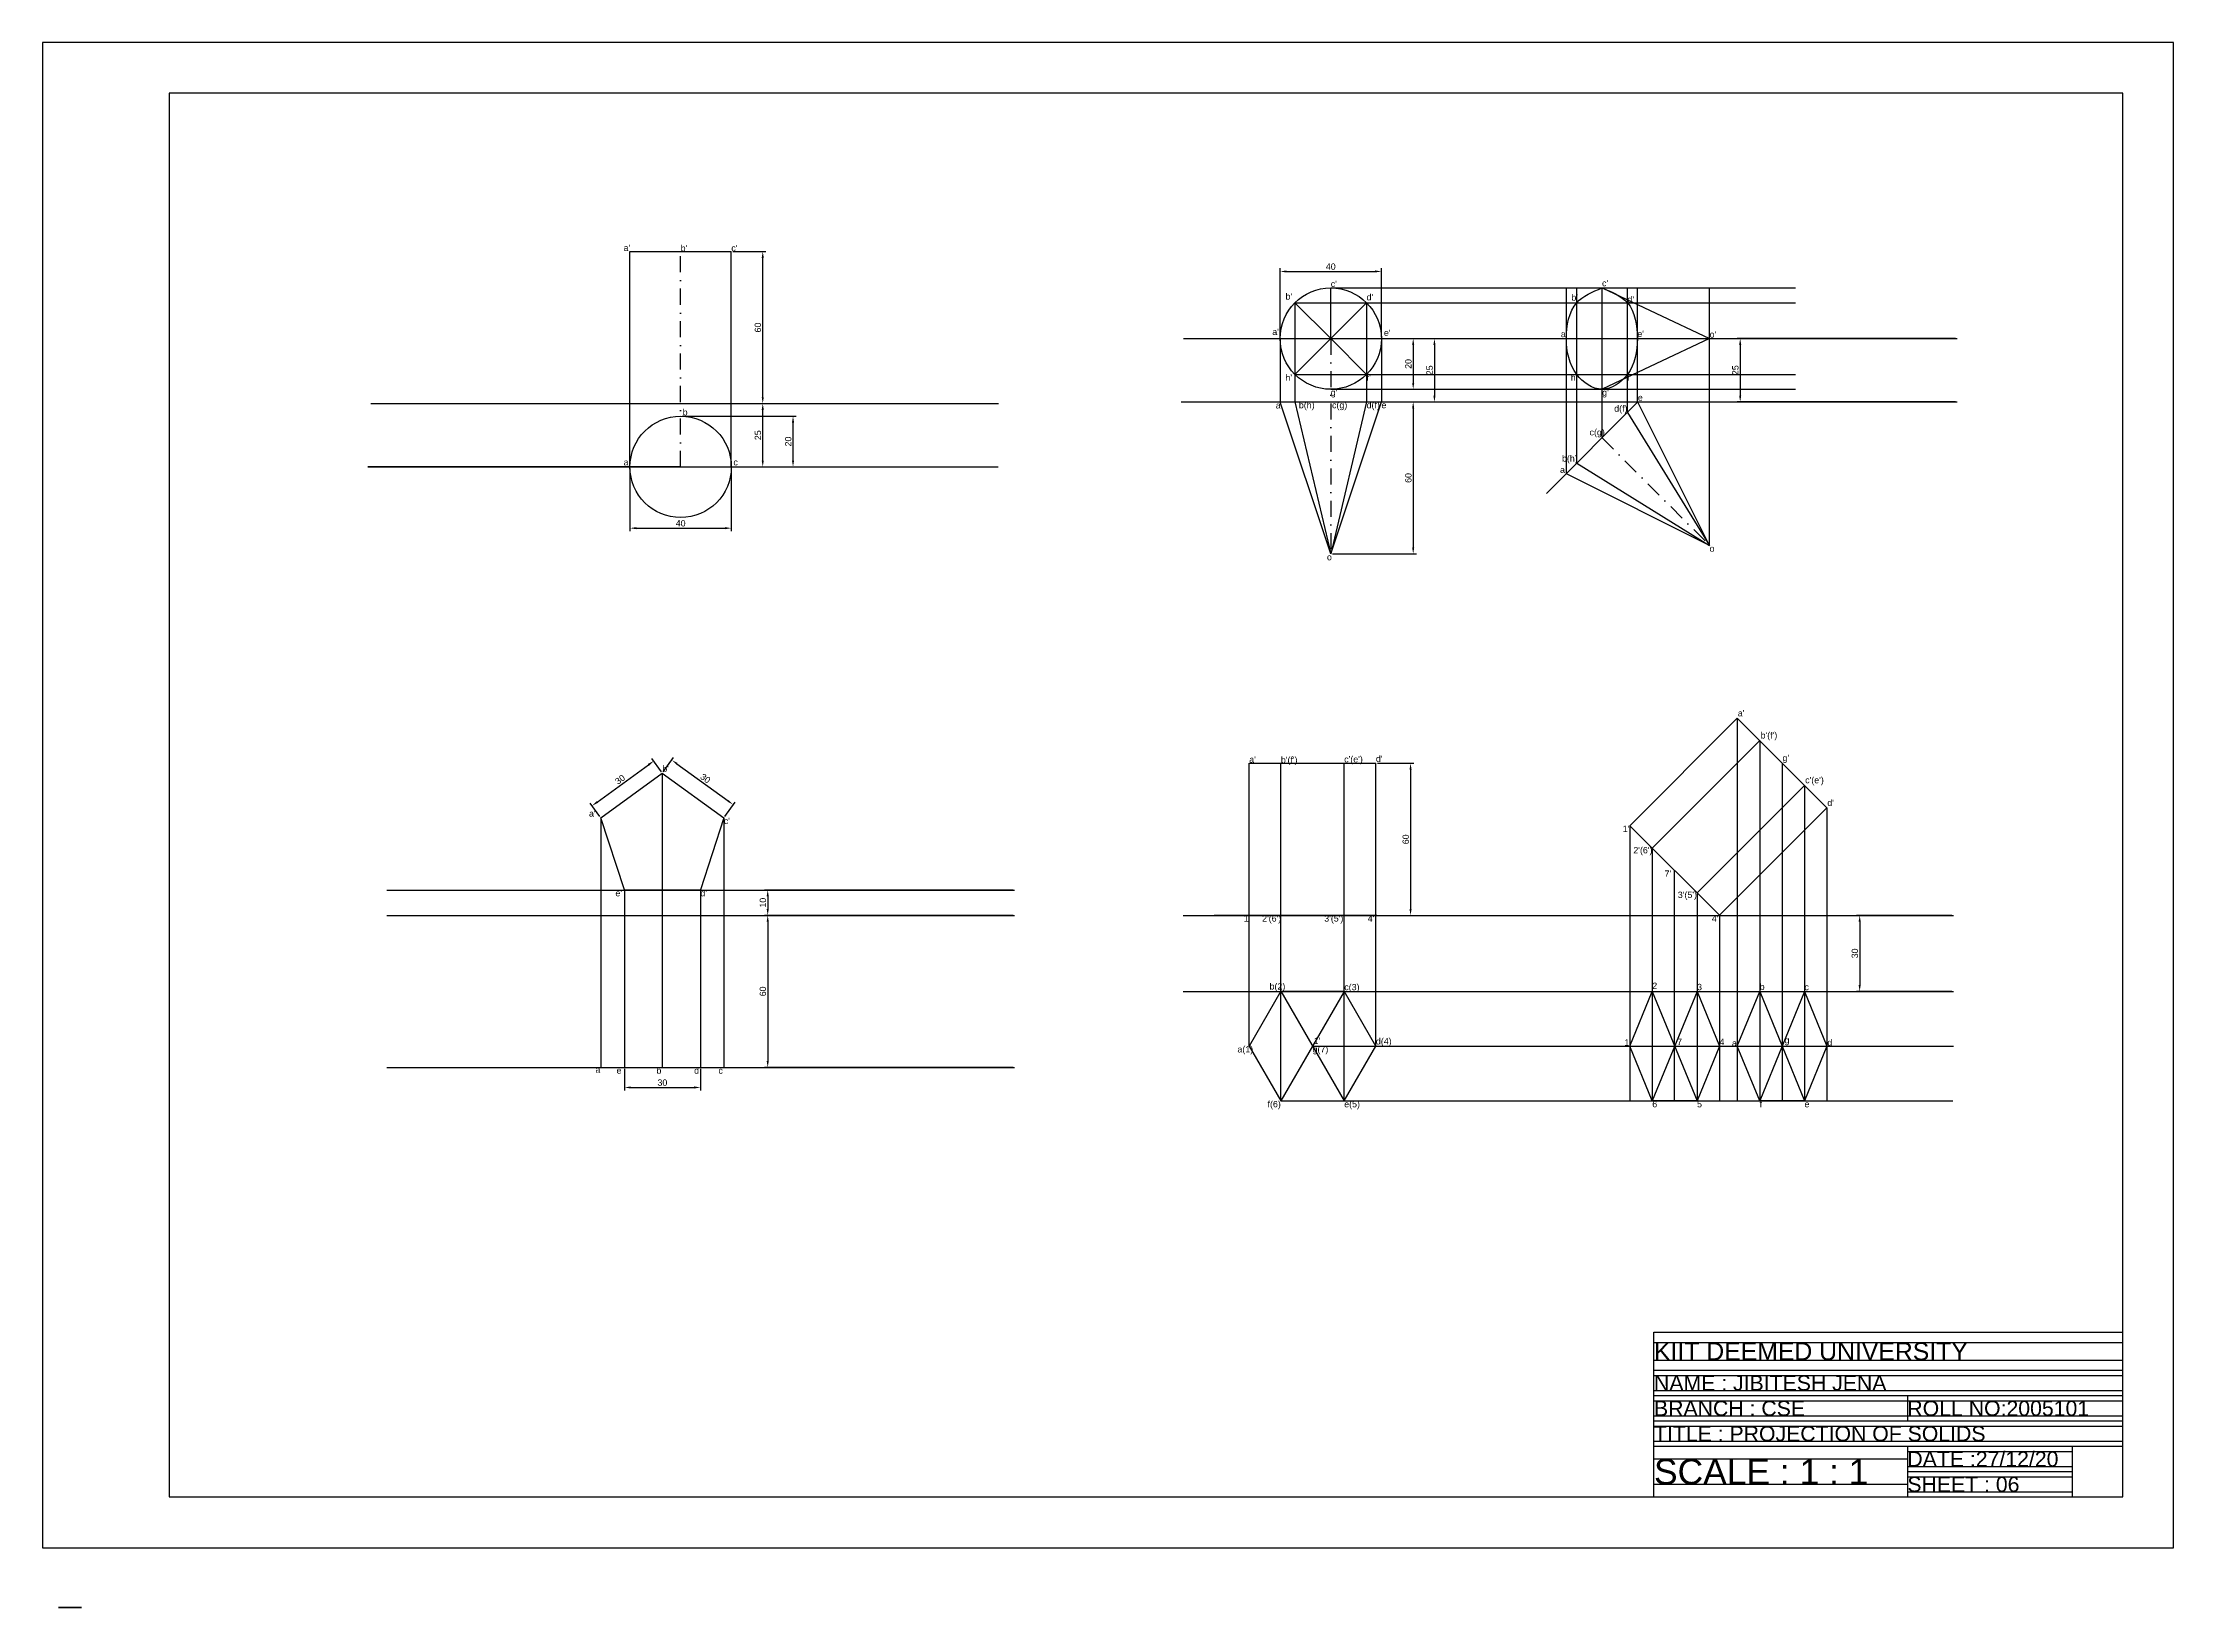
# Model space of a CAD drawing. Header units: millimetres. Extents: x 0 to 841, y -24 to 594.
import ezdxf

# ---------------------------------------------------------------- set-up
doc = ezdxf.new("R2010")
doc.units = ezdxf.units.MM
doc.linetypes.add('DASHDOT2', pattern=[12.7, 6.35, -3.175, 0, -3.175])
doc.styles.get("Standard").update_dxf_attribs({"font": 'arial.ttf'})
doc.dimstyles.new('ISO-25', dxfattribs={"dimtxt": 2.5, "dimasz": 2.5, "dimexe": 1.25, "dimexo": 0.625, "dimtad": 1, "dimtxsty": 'Standard', "dimcen": 2.5, "dimadec": 0, "dimazin": 0, "dimtfac": 1, "dimtmove": 0, "dimatfit": 3, "dimfxl": 1, "dimarcsym": 0})

# ---------------------------------------------------------------- blocks, each defined once
blk = doc.blocks.new('*D1')
at = {"color": 0, "lineweight": -2, "transparency": 16777216}
for p, q in [((272.45, 511.55), (285.48, 511.55)), ((284.23, 454.05), (284.23, 509.05)), ((272.45, 451.55), (285.48, 451.55))]:
    blk.add_line(p, q, dxfattribs=at)
at = {"color": 0, "transparency": 16777216}
for points in [[(283.81, 509.05), (284.65, 509.05), (284.23, 511.55)], [(283.81, 454.05), (284.65, 454.05), (284.23, 451.55)]]:
    blk.add_solid(points, dxfattribs=at)
at = {"layer": 'Defpoints', "color": 0, "transparency": 16777216}
for p in [(271.83, 511.55), (284.23, 511.55), (271.83, 451.55)]:
    blk.add_point(p, dxfattribs=at)
at = {"color": 0, "transparency": 16777216, "insert": (282.33, 481.55), "char_height": 2.5, "attachment_point": 5, "rotation": 90}
blk.add_mtext('60', dxfattribs=at)
blk = doc.blocks.new('*D2')
at = {"color": 0, "lineweight": -2, "transparency": 16777216}
for p, q in [((272.45, 451.55), (285.48, 451.55)), ((284.23, 429.05), (284.23, 449.05)), ((272.45, 426.55), (285.48, 426.55))]:
    blk.add_line(p, q, dxfattribs=at)
at = {"color": 0, "transparency": 16777216}
for points in [[(283.81, 449.05), (284.65, 449.05), (284.23, 451.55)], [(283.81, 429.05), (284.65, 429.05), (284.23, 426.55)]]:
    blk.add_solid(points, dxfattribs=at)
at = {"layer": 'Defpoints', "color": 0, "transparency": 16777216}
for p in [(271.83, 451.55), (284.23, 451.55), (271.83, 426.55)]:
    blk.add_point(p, dxfattribs=at)
at = {"color": 0, "transparency": 16777216, "insert": (282.33, 439.05), "char_height": 2.5, "attachment_point": 5, "rotation": 90}
blk.add_mtext('25', dxfattribs=at)
blk = doc.blocks.new('*D3')
at = {"color": 0, "lineweight": -2, "transparency": 16777216}
for p, q in [((252.45, 446.55), (297.44, 446.55)), ((296.19, 429.05), (296.19, 444.05)), ((252.45, 426.55), (297.44, 426.55))]:
    blk.add_line(p, q, dxfattribs=at)
at = {"color": 0, "transparency": 16777216}
for points in [[(295.77, 444.05), (296.6, 444.05), (296.19, 446.55)], [(295.77, 429.05), (296.6, 429.05), (296.19, 426.55)]]:
    blk.add_solid(points, dxfattribs=at)
at = {"layer": 'Defpoints', "color": 0, "transparency": 16777216}
for p in [(251.83, 446.55), (296.19, 446.55), (251.83, 426.55)]:
    blk.add_point(p, dxfattribs=at)
at = {"color": 0, "transparency": 16777216, "insert": (294.28, 436.55), "char_height": 2.5, "attachment_point": 5, "rotation": 90}
blk.add_mtext('20', dxfattribs=at)
blk = doc.blocks.new('*D4')
at = {"color": 0, "lineweight": -2, "transparency": 16777216}
for p, q in [((231.83, 425.92), (231.83, 401.12)), ((271.83, 425.92), (271.83, 401.12)), ((234.33, 402.37), (269.33, 402.37))]:
    blk.add_line(p, q, dxfattribs=at)
at = {"color": 0, "transparency": 16777216}
for points in [[(234.33, 402.79), (234.33, 401.95), (231.83, 402.37)], [(269.33, 402.79), (269.33, 401.95), (271.83, 402.37)]]:
    blk.add_solid(points, dxfattribs=at)
at = {"layer": 'Defpoints', "color": 0, "transparency": 16777216}
for p in [(231.83, 426.55), (271.83, 426.55), (271.83, 402.37)]:
    blk.add_point(p, dxfattribs=at)
at = {"color": 0, "transparency": 16777216, "insert": (251.83, 404.27), "char_height": 2.5, "attachment_point": 5}
blk.add_mtext('40', dxfattribs=at)
blk = doc.blocks.new('*D5')
at = {"color": 0, "lineweight": -2, "transparency": 16777216}
for p, q in [((755, 477.18), (668.78, 477.22)), ((670.03, 474.72), (670.02, 454.72)), ((754.99, 452.18), (668.77, 452.22))]:
    blk.add_line(p, q, dxfattribs=at)
at = {"color": 0, "transparency": 16777216}
for points in [[(669.61, 474.72), (670.44, 474.72), (670.03, 477.22)], [(669.6, 454.72), (670.43, 454.72), (670.02, 452.22)]]:
    blk.add_solid(points, dxfattribs=at)
at = {"layer": 'Defpoints', "color": 0, "transparency": 16777216}
for p in [(755.62, 477.18), (670.02, 452.22), (755.61, 452.18)]:
    blk.add_point(p, dxfattribs=at)
at = {"color": 0, "transparency": 16777216, "insert": (668.12, 464.72), "char_height": 2.5, "attachment_point": 5, "rotation": 89.97345}
blk.add_mtext('25', dxfattribs=at)
blk = doc.blocks.new('*D6')
at = {"color": 0, "lineweight": -2, "transparency": 16777216}
for p, q in [((509.05, 452.18), (542.21, 452.18)), ((540.96, 449.68), (540.96, 394.68)), ((509.05, 392.18), (542.21, 392.18))]:
    blk.add_line(p, q, dxfattribs=at)
at = {"color": 0, "transparency": 16777216}
for points in [[(540.54, 449.68), (541.37, 449.68), (540.96, 452.18)], [(540.54, 394.68), (541.37, 394.68), (540.96, 392.18)]]:
    blk.add_solid(points, dxfattribs=at)
at = {"layer": 'Defpoints', "color": 0, "transparency": 16777216}
for p in [(508.42, 452.18), (508.42, 392.18), (540.96, 392.18)]:
    blk.add_point(p, dxfattribs=at)
at = {"color": 0, "transparency": 16777216, "insert": (539.06, 422.18), "char_height": 2.5, "attachment_point": 5, "rotation": 90}
blk.add_mtext('60', dxfattribs=at)
blk = doc.blocks.new('*D7')
at = {"color": 0, "lineweight": -2, "transparency": 16777216}
for p, q in [((509.05, 477.18), (550.6, 477.18)), ((549.35, 474.68), (549.35, 454.68)), ((509.05, 452.18), (550.6, 452.18))]:
    blk.add_line(p, q, dxfattribs=at)
at = {"color": 0, "transparency": 16777216}
for points in [[(548.93, 474.68), (549.76, 474.68), (549.35, 477.18)], [(548.93, 454.68), (549.76, 454.68), (549.35, 452.18)]]:
    blk.add_solid(points, dxfattribs=at)
at = {"layer": 'Defpoints', "color": 0, "transparency": 16777216}
for p in [(508.42, 477.18), (508.42, 452.18), (549.35, 452.18)]:
    blk.add_point(p, dxfattribs=at)
at = {"color": 0, "transparency": 16777216, "insert": (547.45, 464.68), "char_height": 2.5, "attachment_point": 5, "rotation": 90}
blk.add_mtext('25', dxfattribs=at)
blk = doc.blocks.new('*D8')
at = {"color": 0, "lineweight": -2, "transparency": 16777216}
for p, q in [((509.05, 477.18), (542.21, 477.18)), ((540.96, 474.68), (540.96, 459.68)), ((509.05, 457.18), (542.21, 457.18))]:
    blk.add_line(p, q, dxfattribs=at)
at = {"color": 0, "transparency": 16777216}
for points in [[(540.54, 474.68), (541.37, 474.68), (540.96, 477.18)], [(540.54, 459.68), (541.37, 459.68), (540.96, 457.18)]]:
    blk.add_solid(points, dxfattribs=at)
at = {"layer": 'Defpoints', "color": 0, "transparency": 16777216}
for p in [(508.42, 477.18), (508.42, 457.18), (540.96, 457.18)]:
    blk.add_point(p, dxfattribs=at)
at = {"color": 0, "transparency": 16777216, "insert": (539.06, 467.18), "char_height": 2.5, "attachment_point": 5, "rotation": 90}
blk.add_mtext('20', dxfattribs=at)
blk = doc.blocks.new('*D9')
at = {"color": 0, "lineweight": -2, "transparency": 16777216}
for p, q in [((488.42, 477.81), (488.42, 504.93)), ((528.42, 477.81), (528.42, 504.93)), ((490.92, 503.68), (525.92, 503.68))]:
    blk.add_line(p, q, dxfattribs=at)
at = {"color": 0, "transparency": 16777216}
for points in [[(490.92, 504.1), (490.92, 503.27), (488.42, 503.68)], [(525.92, 504.1), (525.92, 503.27), (528.42, 503.68)]]:
    blk.add_solid(points, dxfattribs=at)
at = {"layer": 'Defpoints', "color": 0, "transparency": 16777216}
for p in [(528.42, 503.68), (488.42, 477.18), (528.42, 477.18)]:
    blk.add_point(p, dxfattribs=at)
at = {"color": 0, "transparency": 16777216, "insert": (508.42, 505.58), "char_height": 2.5, "attachment_point": 5}
blk.add_mtext('40', dxfattribs=at)
blk = doc.blocks.new('*D10')
at = {"color": 0, "lineweight": -2, "transparency": 16777216}
for p, q in [((383.03, 259.56), (284.95, 259.56)), ((286.2, 257.06), (286.2, 252.06)), ((383.03, 249.56), (284.95, 249.56))]:
    blk.add_line(p, q, dxfattribs=at)
at = {"color": 0, "transparency": 16777216}
for points in [[(285.78, 257.06), (286.62, 257.06), (286.2, 259.56)], [(285.78, 252.06), (286.62, 252.06), (286.2, 249.56)]]:
    blk.add_solid(points, dxfattribs=at)
at = {"layer": 'Defpoints', "color": 0, "transparency": 16777216}
for p in [(383.66, 259.56), (286.2, 249.56), (383.66, 249.56)]:
    blk.add_point(p, dxfattribs=at)
at = {"color": 0, "transparency": 16777216, "insert": (284.3, 254.56), "char_height": 2.5, "attachment_point": 5, "rotation": 90}
blk.add_mtext('10', dxfattribs=at)
blk = doc.blocks.new('*D11')
at = {"color": 0, "lineweight": -2, "transparency": 16777216}
for p, q in [((383.03, 249.56), (284.95, 249.56)), ((286.2, 247.06), (286.2, 192.06)), ((383.03, 189.56), (284.95, 189.56))]:
    blk.add_line(p, q, dxfattribs=at)
at = {"color": 0, "transparency": 16777216}
for points in [[(285.78, 247.06), (286.62, 247.06), (286.2, 249.56)], [(285.78, 192.06), (286.62, 192.06), (286.2, 189.56)]]:
    blk.add_solid(points, dxfattribs=at)
at = {"layer": 'Defpoints', "color": 0, "transparency": 16777216}
for p in [(383.66, 249.56), (286.2, 189.56), (383.66, 189.56)]:
    blk.add_point(p, dxfattribs=at)
at = {"color": 0, "transparency": 16777216, "insert": (284.3, 219.56), "char_height": 2.5, "attachment_point": 5, "rotation": 90}
blk.add_mtext('60', dxfattribs=at)
blk = doc.blocks.new('*D12')
at = {"color": 0, "lineweight": -2, "transparency": 16777216}
for p, q in [((229.62, 188.93), (229.62, 180.38)), ((259.62, 188.93), (259.62, 180.38)), ((232.12, 181.63), (257.12, 181.63))]:
    blk.add_line(p, q, dxfattribs=at)
at = {"color": 0, "transparency": 16777216}
for points in [[(232.12, 182.04), (232.12, 181.21), (229.62, 181.63)], [(257.12, 182.04), (257.12, 181.21), (259.62, 181.63)]]:
    blk.add_solid(points, dxfattribs=at)
at = {"layer": 'Defpoints', "color": 0, "transparency": 16777216}
for p in [(229.62, 189.56), (259.62, 189.56), (259.62, 181.63)]:
    blk.add_point(p, dxfattribs=at)
at = {"color": 0, "transparency": 16777216, "insert": (244.62, 183.53), "char_height": 2.5, "attachment_point": 5}
blk.add_mtext('30', dxfattribs=at)
blk = doc.blocks.new('*D13')
at = {"color": 0, "lineweight": -2, "transparency": 16777216}
for p, q in [((244.96, 306.23), (249.07, 311.88)), ((250.36, 309.4), (270.58, 294.7)), ((269.23, 288.59), (273.34, 294.24))]:
    blk.add_line(p, q, dxfattribs=at)
at = {"color": 0, "transparency": 16777216}
for points in [[(250.6, 309.74), (250.11, 309.06), (248.34, 310.87)], [(270.82, 295.04), (270.33, 294.36), (272.6, 293.23)]]:
    blk.add_solid(points, dxfattribs=at)
at = {"layer": 'Defpoints', "color": 0, "transparency": 16777216}
for p in [(244.6, 305.73), (268.86, 288.09), (272.6, 293.23)]:
    blk.add_point(p, dxfattribs=at)
at = {"color": 0, "transparency": 16777216, "insert": (261.59, 303.59), "char_height": 2.5, "attachment_point": 5, "rotation": 323.98409}
blk.add_mtext('30', dxfattribs=at)
blk = doc.blocks.new('*D14')
at = {"color": 0, "lineweight": -2, "transparency": 16777216}
for p, q in [((244.23, 306.23), (240.43, 311.46)), ((218.92, 294.28), (239.14, 308.98)), ((219.96, 288.59), (216.16, 293.82))]:
    blk.add_line(p, q, dxfattribs=at)
at = {"color": 0, "transparency": 16777216}
for points in [[(238.9, 309.31), (239.39, 308.64), (241.17, 310.45)], [(218.68, 294.61), (219.17, 293.94), (216.9, 292.81)]]:
    blk.add_solid(points, dxfattribs=at)
at = {"layer": 'Defpoints', "color": 0, "transparency": 16777216}
for p in [(241.17, 310.45), (244.6, 305.73), (220.33, 288.09)]:
    blk.add_point(p, dxfattribs=at)
at = {"color": 0, "transparency": 16777216, "insert": (227.91, 303.17), "char_height": 2.5, "attachment_point": 5, "rotation": 36.00977}
blk.add_mtext('30', dxfattribs=at)
blk = doc.blocks.new('*D18')
at = {"color": 0, "lineweight": -2, "transparency": 16777216}
for p, q in [((753.58, 249.56), (715.94, 249.56)), ((717.19, 247.06), (717.19, 222.06)), ((753.58, 219.56), (715.94, 219.56))]:
    blk.add_line(p, q, dxfattribs=at)
at = {"color": 0, "transparency": 16777216}
for points in [[(716.77, 247.06), (717.6, 247.06), (717.19, 249.56)], [(716.77, 222.06), (717.6, 222.06), (717.19, 219.56)]]:
    blk.add_solid(points, dxfattribs=at)
at = {"layer": 'Defpoints', "color": 0, "transparency": 16777216}
for p in [(754.21, 249.56), (717.19, 219.56), (754.21, 219.56)]:
    blk.add_point(p, dxfattribs=at)
at = {"color": 0, "transparency": 16777216, "insert": (715.29, 234.56), "char_height": 2.5, "attachment_point": 5, "rotation": 90}
blk.add_mtext('30', dxfattribs=at)
blk = doc.blocks.new('*D19')
at = {"color": 0, "lineweight": -2, "transparency": 16777216}
for p, q in [((526.87, 309.56), (541.17, 309.56)), ((539.92, 307.06), (539.92, 252.06)), ((526.87, 249.56), (541.17, 249.56))]:
    blk.add_line(p, q, dxfattribs=at)
at = {"color": 0, "transparency": 16777216}
for points in [[(539.51, 307.06), (540.34, 307.06), (539.92, 309.56)], [(539.51, 252.06), (540.34, 252.06), (539.92, 249.56)]]:
    blk.add_solid(points, dxfattribs=at)
at = {"layer": 'Defpoints', "color": 0, "transparency": 16777216}
for p in [(526.24, 309.56), (526.24, 249.56), (539.92, 249.56)]:
    blk.add_point(p, dxfattribs=at)
at = {"color": 0, "transparency": 16777216, "insert": (538.02, 279.56), "char_height": 2.5, "attachment_point": 5, "rotation": 90}
blk.add_mtext('60', dxfattribs=at)

msp = doc.modelspace()

# ---------------------------------------------------------------- linework, layer by layer
at = {"color": 7, "true_color": 0xffffff}
for p, q in [((231.828, 426.548), (231.828, 511.548)), ((271.828, 426.548), (271.828, 511.548)), ((494.292, 491.335), (494.292, 452.181)), ((522.566, 491.321), (522.566, 452.181)), ((488.449, 477.113), (488.449, 452.113)), ((528.423, 477.181), (528.423, 452.181)), ((508.423, 392.181), (488.449, 452.113)), ((494.292, 452.181), (508.423, 392.181)), ((522.566, 452.181), (508.423, 392.181)), ((508.423, 392.181), (528.423, 452.181)), ((625.518, 447.992), (657.943, 395.564)), ((657.943, 395.564), (629.659, 452.133)), ((657.943, 395.564), (601.442, 423.82)), ((605.525, 427.999), (657.943, 395.564)), ((668.888, 327.335), (668.888, 176.289)), ((677.717, 318.506), (677.717, 176.289)), ((244.596, 305.727), (244.596, 189.557)), ((476.247, 197.948), (476.247, 309.557)), ((488.733, 176.289), (488.733, 309.557)), ((513.733, 176.289), (513.733, 309.557)), ((526.243, 197.934), (526.243, 309.557)), ((686.711, 176.289), (686.711, 309.512)), ((695.394, 300.829), (695.394, 176.289)), ((220.329, 288.089), (220.329, 189.572)), ((268.862, 288.086), (268.862, 189.557)), ((704.24, 291.983), (704.24, 176.289)), ((626.486, 284.934), (626.486, 176.289)), ((635.315, 276.105), (635.315, 176.289)), ((644.154, 176.289), (644.154, 267.266)), ((229.622, 259.565), (229.622, 189.557)), ((259.622, 259.565), (259.622, 189.557)), ((652.993, 258.427), (652.993, 176.289)), ((661.838, 249.581), (661.838, 176.289))]:
    msp.add_line(p, q, dxfattribs=at)
for p, q in [((231.828, 511.548), (271.828, 511.548)), ((508.423, 477.181), (508.423, 497.181)), ((508.423, 497.181), (691.81, 497.181)), ((601.442, 423.82), (601.442, 497.181)), ((605.525, 427.999), (605.525, 497.181)), ((615.487, 438.021), (615.487, 497.181)), ((615.487, 497.181), (657.943, 477.181)), ((625.518, 447.992), (625.518, 497.181)), ((629.432, 452.167), (629.432, 497.271)), ((657.943, 395.564), (657.943, 497.181)), ((508.423, 477.181), (494.292, 491.335)), ((494.292, 491.335), (691.81, 491.335)), ((508.423, 477.181), (522.566, 491.321)), ((450.328, 477.181), (755.624, 477.181)), ((508.423, 477.181), (494.279, 463.04)), ((508.423, 477.181), (508.423, 477.181)), ((508.423, 477.181), (522.553, 463.027)), ((657.943, 477.181), (615.487, 457.181)), ((494.292, 463.054), (691.81, 463.054)), ((508.423, 457.181), (691.81, 457.181)), ((129.55, 451.548), (377.328, 451.548)), ((449.393, 452.181), (755.612, 452.181)), ((629.633, 452.165), (593.541, 416.076)), ((251.828, 426.548), (128.315, 426.548)), ((128.315, 426.548), (377.151, 426.548)), ((271.828, 426.548), (271.828, 426.548)), ((626.486, 284.934), (668.888, 327.335)), ((668.888, 327.335), (704.24, 291.983)), ((635.315, 276.105), (677.717, 318.506)), ((220.329, 288.089), (244.596, 305.727)), ((244.596, 305.727), (268.862, 288.086)), ((476.247, 309.557), (526.243, 309.557)), ((652.993, 258.427), (695.394, 300.829)), ((229.622, 259.565), (220.329, 288.089)), ((268.862, 288.086), (259.622, 259.565)), ((661.838, 249.581), (704.24, 291.983)), ((626.486, 284.934), (661.838, 249.581)), ((135.803, 259.557), (383.657, 259.557)), ((229.622, 259.565), (259.622, 259.565)), ((135.803, 249.557), (383.657, 249.557)), ((450.181, 249.557), (754.21, 249.557)), ((462.367, 249.592), (526.571, 249.592)), ((450.181, 219.557), (754.21, 219.557)), ((488.762, 219.59), (476.247, 197.948)), ((513.733, 219.557), (488.733, 176.289)), ((488.762, 219.59), (513.762, 219.59)), ((488.762, 219.59), (513.733, 176.289)), ((526.243, 197.934), (513.762, 219.59)), ((626.486, 197.943), (635.315, 219.557)), ((635.315, 219.557), (652.993, 219.557)), ((635.315, 219.557), (652.993, 176.289)), ((652.993, 219.557), (635.315, 176.289)), ((652.993, 219.557), (661.838, 197.943)), ((668.888, 197.943), (677.717, 219.557)), ((677.717, 219.557), (695.394, 219.557)), ((677.717, 219.557), (695.394, 176.289)), ((695.394, 219.557), (677.717, 176.289)), ((695.394, 219.557), (704.24, 197.943)), ((476.247, 197.948), (488.733, 176.289)), ((501.245, 197.943), (754.235, 197.943)), ((513.733, 176.289), (526.243, 197.934)), ((635.315, 176.289), (626.486, 197.943)), ((661.838, 197.943), (652.993, 176.289)), ((677.717, 176.289), (668.888, 197.943)), ((704.24, 197.943), (695.394, 176.289)), ((135.803, 189.557), (383.657, 189.557)), ((488.733, 176.289), (513.733, 176.289)), ((488.733, 176.289), (753.977, 176.289)), ((652.993, 176.289), (635.315, 176.289)), ((695.394, 176.289), (677.717, 176.289)), ((636, 20), (636, 85)), ((636, 85), (821, 85)), ((636, 81), (821, 81)), ((636, 74), (821, 74)), ((636, 70), (821, 70)), ((636, 68), (821, 68)), ((636, 62), (821, 62)), ((636, 62), (821, 62)), ((636, 60), (821, 60)), ((736, 60), (736, 50)), ((636, 58), (821, 58)), ((636, 52), (821, 52)), ((636, 52), (821, 52)), ((636, 50), (821, 50)), ((636, 48), (821, 48)), ((636, 42), (821, 42)), ((636, 40), (821, 40)), ((636, 35), (736, 35)), ((736, 40), (736, 20)), ((736, 38), (801, 38)), ((801, 40), (801, 20)), ((736, 32), (801, 32)), ((736, 30), (801, 30)), ((736, 28), (801, 28)), ((636, 25), (736, 25)), ((736, 22), (801, 22))]:
    msp.add_line(p, q)
at = {"color": 7, "linetype": 'DASHDOT2', "true_color": 0xffffff}
for p, q in [((251.828, 426.548), (251.828, 511.548)), ((508.423, 477.181), (508.423, 392.181)), ((615.487, 438.021), (657.943, 395.564))]:
    msp.add_line(p, q, dxfattribs=at)
for points in [[(0, 0), (841, 0), (841, 594), (0, 594)], [(50, 20), (821, 20), (821, 574), (50, 574)], [(6.229, -23.567), (15.343, -23.567), (15.343, -23.567), (6.229, -23.567)]]:
    msp.add_lwpolyline(points, close=True)
for centre in [(508.423, 477.181), (251.828, 426.548)]:
    msp.add_circle(centre, 20)
msp.add_spline([(615.487, 497.181), (605.525, 491.335), (601.442, 477.181), (605.525, 463.054), (615.487, 457.181), (625.518, 463.054), (629.432, 477.181), (625.518, 491.335), (615.487, 497.181)], degree=3)

# ---------------------------------------------------------------- texts
at = {"attachment_point": 1}
for s, width, heights, insert, char_height in [("a'", 4.38314, [0], (229.288, 514.286), 2.5), ("b'", 2.269, [0], (251.823, 514.102), 2.5), ("c'", 2.18728, [0], (271.828, 514.15), 2.5), ("c'", 3.48911, [0], (615.487, 500.312), 2.5), ("b'", 3.74043, [0], (490.552, 495.081), 2.5), ("d'", 3.4524, [0], (522.566, 494.773), 2.5), ("b'", 4.08346, [0], (603.395, 494.64), 2.5), ("d'", 3.91371, [0], (625.518, 493.92), 2.5), ("a'", 5.41566, [0], (485.339, 481.102), 2.5), ("e'", 4.14473, [0], (529.401, 480.753), 2.5), ("a'", 4.43914, [0], (599.24, 480.261), 2.5), ("e'", 3.52773, [0], (629.432, 480.341), 2.5), ("o'", 6.12467, [0], (657.943, 480.066), 2.5), ("h'", 3.76609, [0], (490.526, 463.027), 2.5), ("f'", 3.5587, [0], (522.553, 463.027), 2.5), ("h'", 4.08346, [0], (603.169, 463.054), 2.5), ("f'", 3.91371, [0], (625.518, 463.054), 2.5), ("g'", 2.88899, [0], (508.423, 457.181), 2.5), ("g'", 3.91802, [0], (615.538, 457.181), 2.5), ('e', 3.62677, [0], (629.633, 455.175), 2.5), ('b', 3.3214, [0], (252.629, 449.362), 2.5), ('a', 3.66794, [0], (486.712, 452.113), 2.5), ('b(h)', 3.45145, [0], (495.829, 452.181), 2.5), ('c(g)', 6.27328, [0], (508.928, 452.181), 2.5), ('d(f)', 5.85628, [0], (522.566, 452.181), 2.5), ('e', 6.63548, [0], (528.423, 452.181), 2.5), ('d(f)', 5.22119, [0], (620.297, 450.855), 2.5), ('c(g)', 4.91223, [0], (610.575, 441.468), 2.5), ('a', 1.97833, [0], (229.301, 429.632), 2.5), ('c', 3.04971, [0], (272.65, 429.642), 2.5), ('b(h)', 4.08346, [0], (599.678, 431.144), 2.5), ('a', 3.49703, [0], (598.912, 426.681), 2.5), ('o', 4.92528, [0], (506.92, 392.181), 2.5), ('o', 6.9339, [0], (657.943, 395.564), 2.5), ("a'", 3.69505, [0], (669.066, 330.601), 2.5), ("b'(f')", 3.15546, [0], (678.077, 321.854), 2.5), ("a'", 3.69505, [0], (476.247, 312.345), 2.5), ("b'(f')", 3.15546, [0], (488.733, 312.14), 2.5), ("c'(e')", 4.45441, [0], (513.733, 312.414), 2.5), ("d'", 3.28232, [0], (526.243, 312.619), 2.5), ("g'", 3.63286, [0], (686.711, 312.958), 2.5), ("b'", 4.16068, [0], (244.596, 308.699), 2.5), ("c'(e')", 4.45441, [0], (695.678, 304.184), 2.5), ("d'", 3.28232, [0], (704.411, 295.249), 2.5), ("a'", 4.68152, [0], (215.647, 291.024), 2.5), ("c'", 3.9886, [0], (268.862, 288.086), 2.5), ("1'", 4.94047, [0], (623.695, 284.986), 2.5), ("2'(6')", 2.91493, [0], (627.846, 276.515), 2.5), ("7'", 3.97365, [0], (640.18, 267.266), 2.5), ("e'", 3.54465, [0], (226.078, 259.565), 2.5), ("d'", 4.12666, [0], (259.622, 259.557), 2.5), ("3'(5')", 4.4099, [0], (645.412, 258.926), 2.5), ("1'", 4.94047, [0], (474.066, 249.557), 2.5), ("2'(6')", 2.91493, [0], (481.325, 249.592), 2.5), ("3'(5')", 4.4099, [0], (505.849, 249.592), 2.5), ("4'", 3.22964, [0], (523.013, 249.557), 2.5), ("4'", 3.22964, [0], (658.829, 249.546), 2.5), ('b(2)', 4.46756, [0], (484.266, 222.789), 2.5), ('c(3)', 5.8635, [0], (513.762, 222.492), 2.5), ('2', 2.883, [0], (635.315, 223.013), 2.5), ('3', 2.74209, [0], (652.993, 222.512), 2.5), ('b', 3.19587, [0], (677.717, 222.637), 2.5), ('c', 2.92971, [0], (695.394, 222.512), 2.5), ('a(1)', 4.65911, [0], (471.588, 197.948), 2.5), ('g(7)', 5.00873, [0], (501.245, 197.943), 2.5), ("1'", 4.94047, [0], (501.678, 201.219), 2.5), ("1'", 4.94047, [0], (501.678, 201.219), 2.5), ('d(4)', 4.38156, [0], (526.238, 201.104), 2.5), ('1', 2.19202, [0], (624.294, 200.596), 2.5), (' 7', 3.64258, [0], (644.162, 200.904), 2.5), ('4', 2.53968, [0], (661.838, 200.847), 2.5), ('a', 3.69505, [0], (666.776, 200.401), 2.5), (' g', 3.84295, [0], (686.547, 201.538), 2.5), ('d', 3.28232, [0], (704.411, 200.596), 2.5), ('a', 3.73797, [0], (218.205, 189.936), 2.5), ('e', 3.08351, [0], (226.539, 189.557), 2.5), ('b', 2.32684, [0], (242.269, 189.557), 2.5), ('d', 2.47781, [0], (257.145, 189.557), 2.5), ('c', 2.11094, [0], (266.751, 189.557), 2.5), ('f(6)', 5.25992, [0], (483.474, 176.289), 2.5), ('e(5)', 4.406, [0], (513.733, 176.289), 2.5), ('6', 3.13352, [0], (635.315, 176.289), 2.5), ('5', 3.61893, [0], (652.993, 176.289), 2.5), ('f', 3.32114, [0], (677.717, 176.289), 2.5), ('e', 3.68129, [0], (695.394, 176.289), 2.5), ('KIIT DEEMED UNIVERSITY', 185, [0], (636, 81), 7), ('NAME : JIBITESH JENA', 185, [6.205], (636, 68), 6), ('BRANCH : CSE', 100, [0], (636, 58), 6), ('ROLL NO:2005101', 85, [0], (736, 58), 6), ('TITLE : PROJECTION OF SOLIDS', 185, [0], (636, 48), 6), ('SCALE : 1 : 1', 100, [0], (636, 35), 10), ('DATE :27/12/20', 67.16905, [4.579], (736, 38), 6), ('SHEET : 06 ', 65, [2.5], (736, 28), 6)]:
    msp.add_mtext_dynamic_manual_height_columns(s, width=width, gutter_width=12.5, heights=heights, dxfattribs=dict(at, insert=insert, char_height=char_height))
at = {"insert": (508.423, 500.034), "char_height": 2.5, "attachment_point": 1}
msp.add_mtext("c'", dxfattribs=at)

# ---------------------------------------------------------------- dimensions: what is measured, and where the dimension line sits
for base, p1, p2, picture, middle in [((284.231, 511.548), (271.828, 451.548), (271.828, 511.548), '*D1', (282.33, 481.548)), ((549.347, 452.181), (508.423, 477.181), (508.423, 452.181), '*D7', (547.446, 464.681)), ((540.957, 457.181), (508.423, 477.181), (508.423, 457.181), '*D8', (539.056, 467.181)), ((296.186, 446.548), (251.828, 426.548), (251.828, 446.548), '*D3', (294.285, 436.548)), ((284.231, 451.548), (271.828, 426.548), (271.828, 451.548), '*D2', (282.33, 439.048)), ((540.957, 392.181), (508.423, 452.181), (508.423, 392.181), '*D6', (539.056, 422.181)), ((539.924, 249.557), (526.243, 309.557), (526.243, 249.557), '*D19', (538.023, 279.557)), ((286.201, 249.557), (383.657, 259.557), (383.657, 249.557), '*D10', (284.3, 254.557)), ((286.201, 189.557), (383.657, 249.557), (383.657, 189.557), '*D11', (284.3, 219.557)), ((717.188, 219.557), (754.21, 249.557), (754.21, 219.557), '*D18', (715.285, 234.557))]:
    dim = msp.add_linear_dim(base=base, p1=p1, p2=p2, angle=90, dimstyle='ISO-25')
    dim.commit()
    dim.dimension.update_dxf_attribs({"geometry": picture, "text_midpoint": middle})
for base, p1, p2, picture, middle in [((528.423, 503.683), (488.423, 477.181), (528.423, 477.181), '*D9', (508.423, 505.584)), ((271.828, 402.369), (231.828, 426.548), (271.828, 426.548), '*D4', (251.828, 404.27)), ((259.622, 181.626), (229.622, 189.557), (259.622, 189.557), '*D12', (244.622, 183.528))]:
    dim = msp.add_linear_dim(base=base, p1=p1, p2=p2, dimstyle='ISO-25')
    dim.commit()
    dim.dimension.update_dxf_attribs({"geometry": picture, "text_midpoint": middle})
for p1, p2, distance, picture, middle in [((755.624, 477.181), (755.612, 452.181), -85.596, '*D5', (668.121, 464.721)), ((220.329, 288.089), (244.596, 305.727), 5.833, '*D14', (227.915, 303.165)), ((244.596, 305.727), (268.862, 288.086), 6.359, '*D13', (261.587, 303.589))]:
    dim = msp.add_aligned_dim(p1=p1, p2=p2, distance=distance, dimstyle='ISO-25')
    dim.commit()
    dim.dimension.update_dxf_attribs({"geometry": picture, "text_midpoint": middle})

doc.saveas('drawing.dxf')
